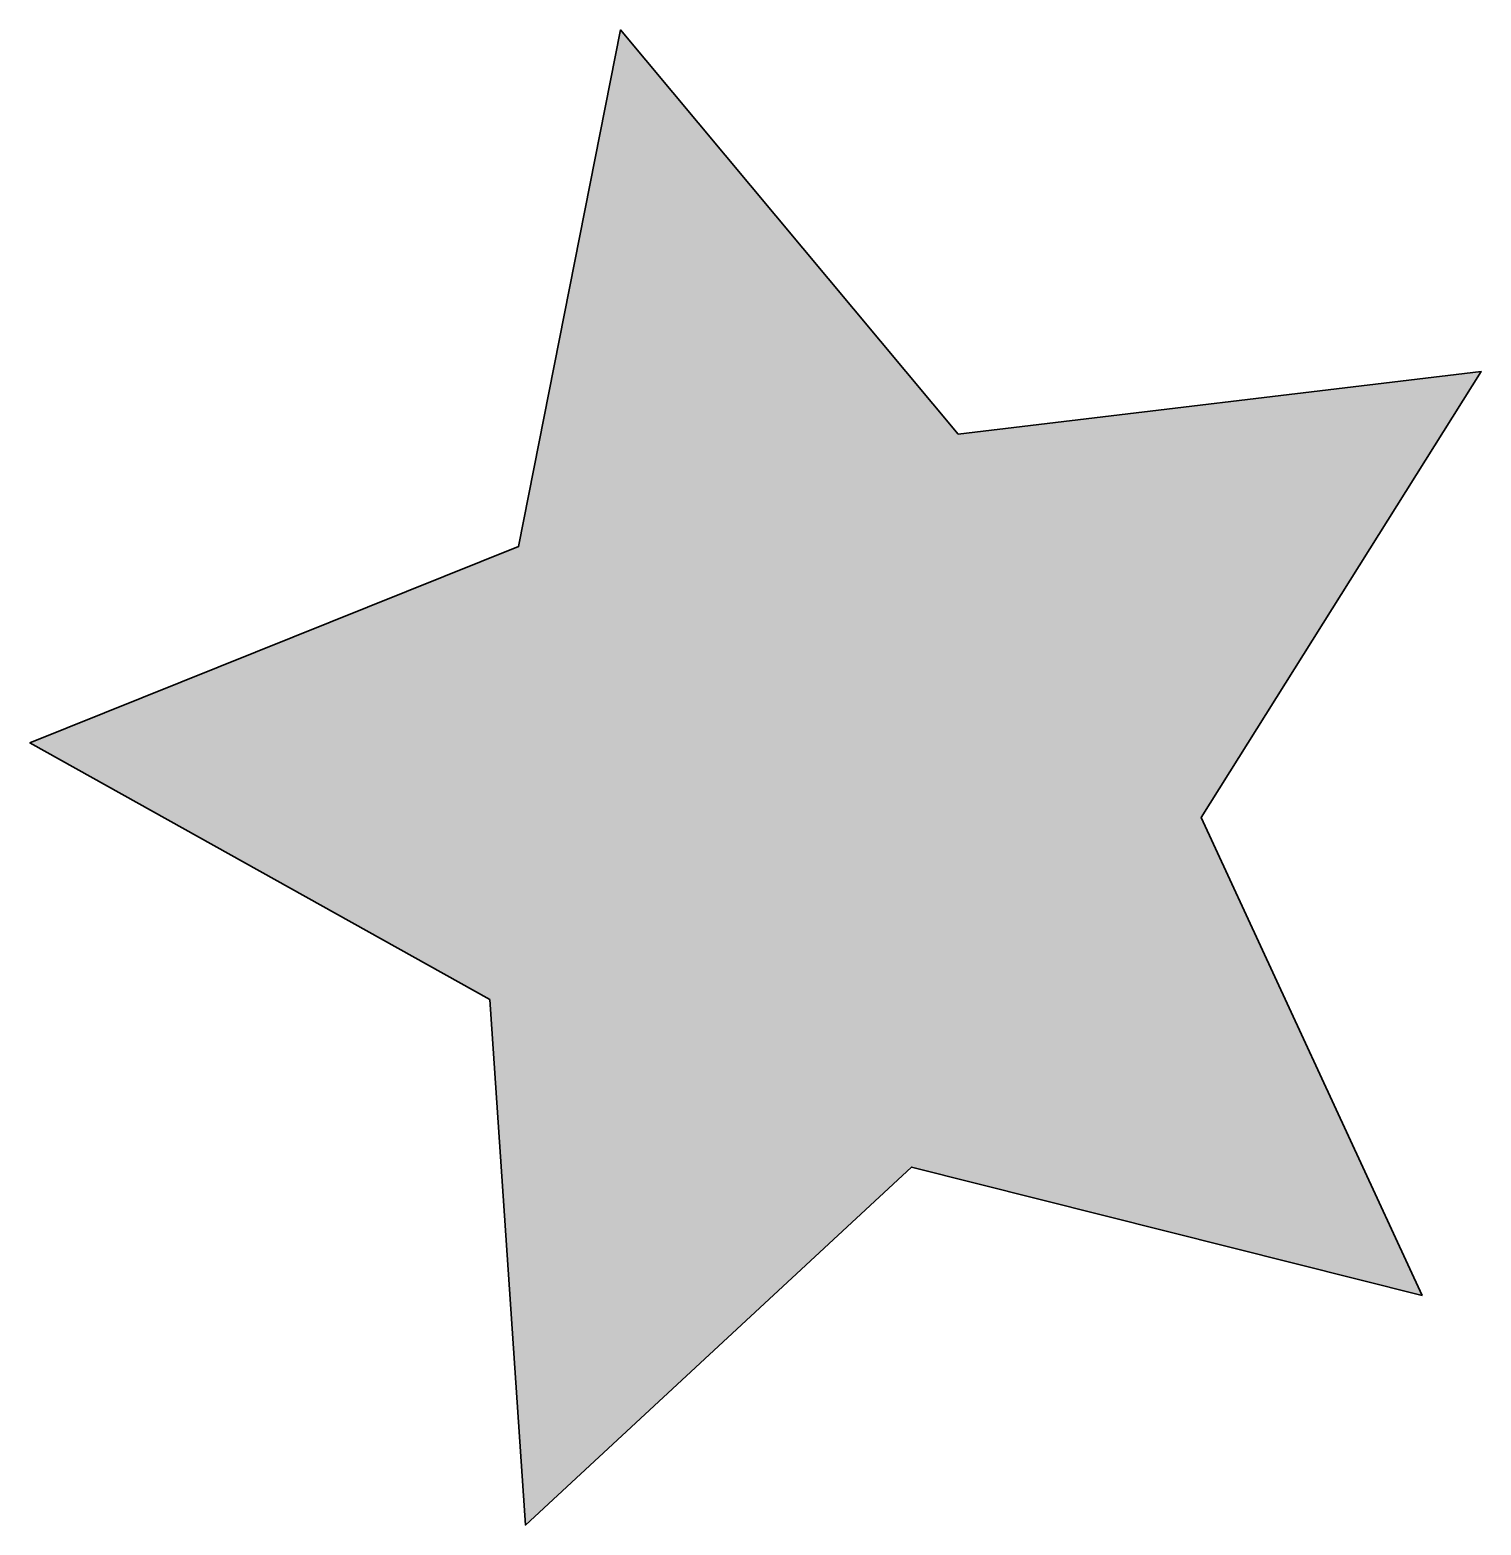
# Model space of a CAD drawing. Header units: inches. Extents: x 12 to 100.6, y 187.4 to 278.7.
import ezdxf

# ---------------------------------------------------------------- set-up
doc = ezdxf.new("R2010")
doc.units = ezdxf.units.IN
doc.header["$MEASUREMENT"] = 0
doc.layers.add('Calque 1', color=7, linetype='Continuous')

msp = doc.modelspace()

# ---------------------------------------------------------------- hatches: boundary and pattern name
at = {"layer": 'Calque 1', "true_color": 0xe10079}
h = msp.add_hatch(color=232, dxfattribs=at)
h.dxf.hatch_style = 2
h.paths.add_polyline_path([(97.014, 201.397), (65.819, 209.245), (42.229, 187.376), (40.053, 219.469), (11.965, 235.147), (41.815, 247.134), (48.045, 278.692), (68.67, 254.007), (100.608, 257.834), (83.505, 230.59)])

# ---------------------------------------------------------------- linework, layer by layer
at = {"layer": 'Calque 1', "color": 168, "lineweight": 35, "true_color": 0x19161a}
msp.add_lwpolyline([(97.014, 201.397), (65.819, 209.245), (42.229, 187.376), (40.053, 219.469), (11.965, 235.147), (41.815, 247.134), (48.045, 278.692), (68.67, 254.007), (100.608, 257.834), (83.505, 230.59), (97.014, 201.397)], dxfattribs=at)

doc.saveas('drawing.dxf')
